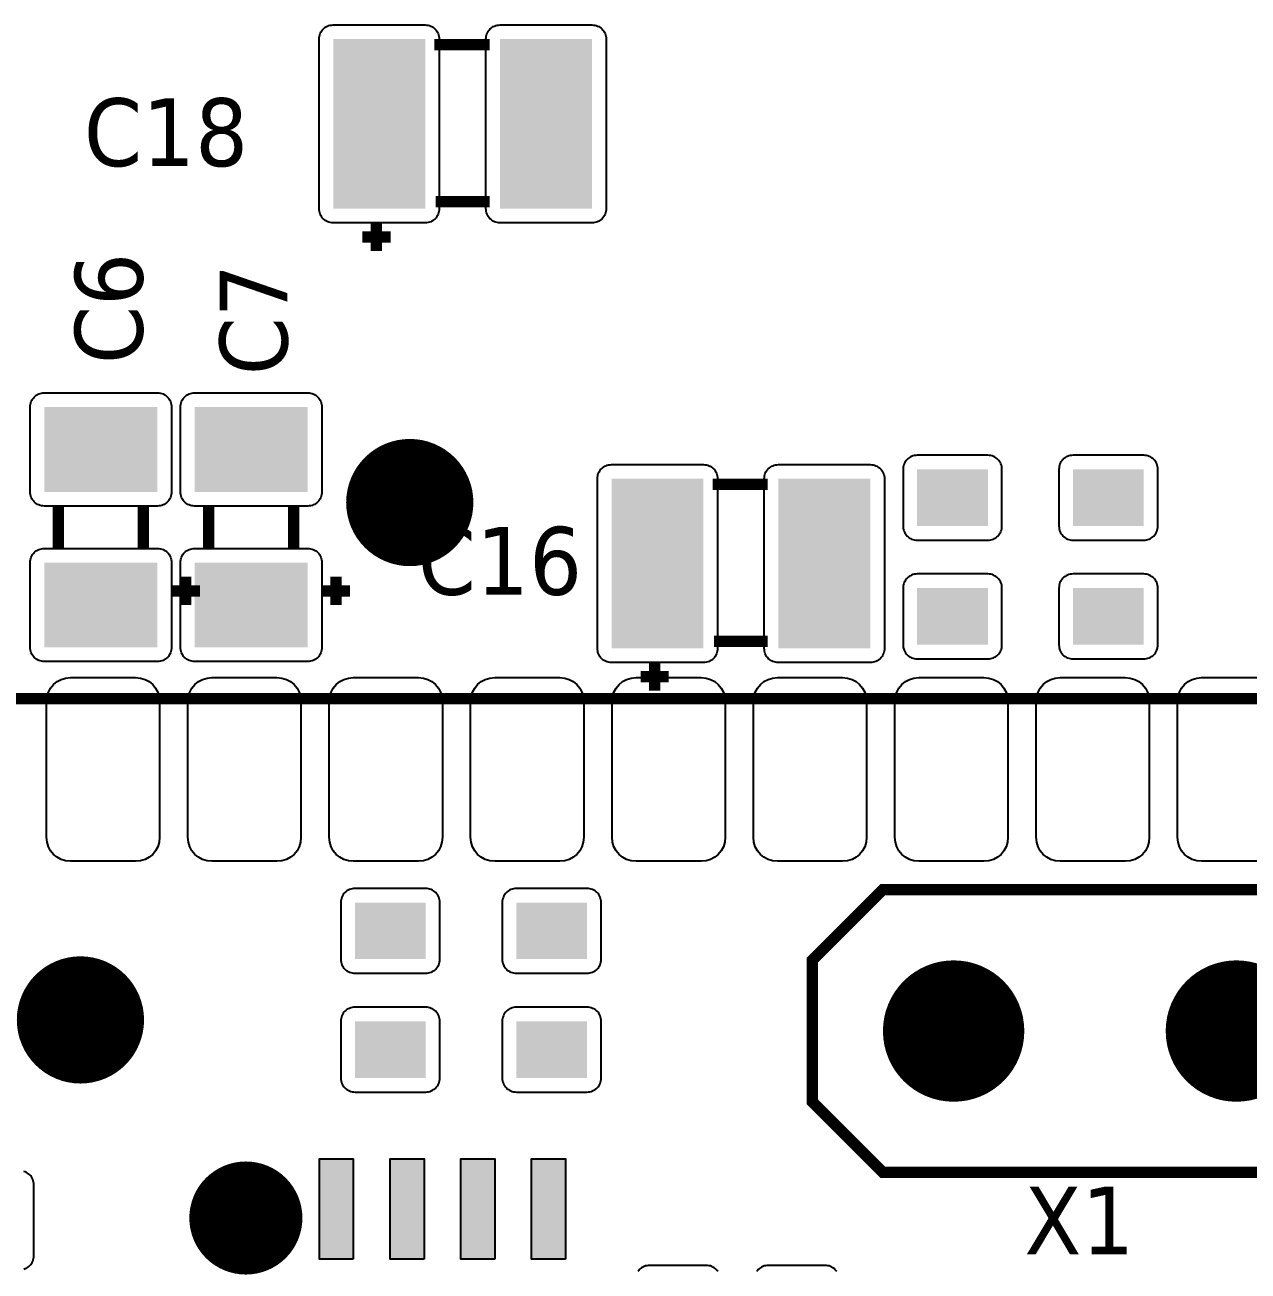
# Model space of a CAD drawing. Header units: millimetres. Extents: x 123.5 to 144.3, y 105.4 to 121.6.
# Drawn here: x 127.8 to 129.357, y 113.258 to 114.845 of the extents above; entities that cross this region are included whole.
import ezdxf

# ---------------------------------------------------------------- set-up
doc = ezdxf.new("R2010")
doc.units = ezdxf.units.MM
doc.layers.add('DESC', color=250, linetype='Continuous')
doc.styles.get("Standard").update_dxf_attribs({"font": 'tahoma.ttf'})

# ---------------------------------------------------------------- blocks, each defined once
blk = doc.blocks.new('RPAD')
blk.add_trace([(-0.5, -0.5), (-0.5, 0.5), (0.5, -0.5), (0.5, 0.5)])
blk = doc.blocks.new('EPAD')
at = {"const_width": 0.5}
blk.add_lwpolyline([(-0.25, 0, 1), (0.25, 0, 1)], format="xyb", close=True, dxfattribs=at)
blk = doc.blocks.new('DIELEC-AUT006')
for points in [[(148.1169, 114.0692), (148.0194, 114.0692), (148.0179, 114.0693), (148.0163, 114.0695), (148.0149, 114.0699), (148.0135, 114.0704), (148.0122, 114.071), (148.011, 114.0717), (148.0098, 114.0726), (148.0087, 114.0735), (148.0078, 114.0746), (148.0069, 114.0758), (148.0062, 114.077), (148.0056, 114.0783), (148.0051, 114.0797), (148.0047, 114.0811), (148.0045, 114.0826), (148.0044, 114.0842), (148.0044, 114.2642), (148.0045, 114.2658), (148.0047, 114.2673), (148.0051, 114.2687), (148.0056, 114.2701), (148.0062, 114.2714), (148.0069, 114.2727), (148.0078, 114.2738), (148.0087, 114.2749), (148.0098, 114.2758), (148.011, 114.2767), (148.0122, 114.2774), (148.0135, 114.278), (148.0149, 114.2785), (148.0163, 114.2789), (148.0179, 114.2791), (148.0194, 114.2792), (148.1169, 114.2792), (148.1185, 114.2791), (148.12, 114.2789), (148.1214, 114.2785), (148.1228, 114.278), (148.1241, 114.2774), (148.1254, 114.2767), (148.1265, 114.2758), (148.1276, 114.2749), (148.1285, 114.2738), (148.1294, 114.2727), (148.1301, 114.2714), (148.1308, 114.2701), (148.1312, 114.2687), (148.1316, 114.2673), (148.1318, 114.2658), (148.1319, 114.2642), (148.1319, 114.0842), (148.1318, 114.0826), (148.1316, 114.0811), (148.1312, 114.0797), (148.1308, 114.0783), (148.1301, 114.077), (148.1294, 114.0758), (148.1285, 114.0746), (148.1276, 114.0735), (148.1265, 114.0726), (148.1254, 114.0717), (148.1241, 114.071), (148.1228, 114.0704), (148.1214, 114.0699), (148.12, 114.0695), (148.1185, 114.0693), (148.1169, 114.0692)], [(148.2939, 114.0692), (148.1964, 114.0692), (148.1949, 114.0693), (148.1933, 114.0695), (148.1919, 114.0699), (148.1905, 114.0704), (148.1892, 114.071), (148.188, 114.0717), (148.1868, 114.0726), (148.1857, 114.0735), (148.1848, 114.0746), (148.1839, 114.0758), (148.1832, 114.077), (148.1826, 114.0783), (148.1821, 114.0797), (148.1817, 114.0811), (148.1815, 114.0826), (148.1814, 114.0842), (148.1814, 114.2642), (148.1815, 114.2658), (148.1817, 114.2673), (148.1821, 114.2687), (148.1826, 114.2701), (148.1832, 114.2714), (148.1839, 114.2727), (148.1848, 114.2738), (148.1857, 114.2749), (148.1868, 114.2758), (148.188, 114.2767), (148.1892, 114.2774), (148.1905, 114.278), (148.1919, 114.2785), (148.1933, 114.2789), (148.1949, 114.2791), (148.1964, 114.2792), (148.2939, 114.2792), (148.2955, 114.2791), (148.297, 114.2789), (148.2984, 114.2785), (148.2998, 114.278), (148.3011, 114.2774), (148.3024, 114.2767), (148.3035, 114.2758), (148.3046, 114.2749), (148.3055, 114.2738), (148.3064, 114.2727), (148.3071, 114.2714), (148.3078, 114.2701), (148.3082, 114.2687), (148.3086, 114.2673), (148.3088, 114.2658), (148.3089, 114.2642), (148.3089, 114.0842), (148.3088, 114.0826), (148.3086, 114.0811), (148.3082, 114.0797), (148.3078, 114.0783), (148.3071, 114.077), (148.3064, 114.0758), (148.3055, 114.0746), (148.3046, 114.0735), (148.3035, 114.0726), (148.3024, 114.0717), (148.3011, 114.071), (148.2998, 114.0704), (148.2984, 114.0699), (148.297, 114.0695), (148.2955, 114.0693), (148.2939, 114.0692)], [(147.8479, 113.8737), (147.8479, 113.7837), (147.8478, 113.7822), (147.8476, 113.7807), (147.8472, 113.7792), (147.8467, 113.7778), (147.8461, 113.7765), (147.8454, 113.7753), (147.8445, 113.7741), (147.8435, 113.7731), (147.8425, 113.7721), (147.8413, 113.7713), (147.8401, 113.7705), (147.8388, 113.7699), (147.8374, 113.7694), (147.836, 113.769), (147.8344, 113.7688), (147.8329, 113.7687), (147.7129, 113.7687), (147.7113, 113.7688), (147.7098, 113.769), (147.7084, 113.7694), (147.707, 113.7699), (147.7057, 113.7705), (147.7044, 113.7713), (147.7033, 113.7721), (147.7022, 113.7731), (147.7013, 113.7741), (147.7004, 113.7753), (147.6997, 113.7765), (147.699, 113.7778), (147.6985, 113.7792), (147.6982, 113.7807), (147.698, 113.7822), (147.6979, 113.7837), (147.6979, 113.8737), (147.698, 113.8753), (147.6982, 113.8768), (147.6985, 113.8782), (147.699, 113.8796), (147.6997, 113.881), (147.7004, 113.8822), (147.7013, 113.8833), (147.7022, 113.8844), (147.7033, 113.8854), (147.7044, 113.8862), (147.7057, 113.887), (147.707, 113.8876), (147.7084, 113.8881), (147.7098, 113.8884), (147.7113, 113.8887), (147.7129, 113.8887), (147.8329, 113.8887), (147.8344, 113.8887), (147.836, 113.8884), (147.8374, 113.8881), (147.8388, 113.8876), (147.8401, 113.887), (147.8413, 113.8862), (147.8425, 113.8854), (147.8435, 113.8844), (147.8445, 113.8833), (147.8454, 113.8822), (147.8461, 113.881), (147.8467, 113.8796), (147.8472, 113.8782), (147.8476, 113.8768), (147.8478, 113.8753), (147.8479, 113.8737)], [(148.0073, 113.8737), (148.0073, 113.7837), (148.0073, 113.7822), (148.007, 113.7807), (148.0067, 113.7792), (148.0062, 113.7778), (148.0056, 113.7765), (148.0048, 113.7753), (148.004, 113.7741), (148.003, 113.7731), (148.0019, 113.7721), (148.0008, 113.7713), (147.9996, 113.7705), (147.9982, 113.7699), (147.9969, 113.7694), (147.9954, 113.769), (147.9939, 113.7688), (147.9923, 113.7687), (147.8723, 113.7687), (147.8708, 113.7688), (147.8693, 113.769), (147.8678, 113.7694), (147.8664, 113.7699), (147.8651, 113.7705), (147.8639, 113.7713), (147.8627, 113.7721), (147.8617, 113.7731), (147.8607, 113.7741), (147.8599, 113.7753), (147.8591, 113.7765), (147.8585, 113.7778), (147.858, 113.7792), (147.8576, 113.7807), (147.8574, 113.7822), (147.8573, 113.7837), (147.8573, 113.8737), (147.8574, 113.8753), (147.8576, 113.8768), (147.858, 113.8782), (147.8585, 113.8796), (147.8591, 113.881), (147.8599, 113.8822), (147.8607, 113.8833), (147.8617, 113.8844), (147.8627, 113.8854), (147.8639, 113.8862), (147.8651, 113.887), (147.8664, 113.8876), (147.8678, 113.8881), (147.8693, 113.8884), (147.8708, 113.8887), (147.8723, 113.8887), (147.9923, 113.8887), (147.9939, 113.8887), (147.9954, 113.8884), (147.9969, 113.8881), (147.9982, 113.8876), (147.9996, 113.887), (148.0008, 113.8862), (148.0019, 113.8854), (148.003, 113.8844), (148.004, 113.8833), (148.0048, 113.8822), (148.0056, 113.881), (148.0062, 113.8796), (148.0067, 113.8782), (148.007, 113.8768), (148.0073, 113.8753), (148.0073, 113.8737)], [(148.7289, 113.7476), (148.7289, 113.8076), (148.7289, 113.8091), (148.7286, 113.8106), (148.7283, 113.8121), (148.7278, 113.8135), (148.7272, 113.8148), (148.7264, 113.816), (148.7256, 113.8172), (148.7246, 113.8182), (148.7235, 113.8192), (148.7224, 113.82), (148.7211, 113.8208), (148.7198, 113.8214), (148.7184, 113.8219), (148.717, 113.8223), (148.7155, 113.8225), (148.7139, 113.8226), (148.6389, 113.8226), (148.6374, 113.8225), (148.6359, 113.8223), (148.6344, 113.8219), (148.633, 113.8214), (148.6317, 113.8208), (148.6305, 113.82), (148.6293, 113.8192), (148.6283, 113.8182), (148.6273, 113.8172), (148.6265, 113.816), (148.6257, 113.8148), (148.6251, 113.8135), (148.6246, 113.8121), (148.6242, 113.8106), (148.624, 113.8091), (148.6239, 113.8076), (148.6239, 113.7476), (148.624, 113.746), (148.6242, 113.7445), (148.6246, 113.743), (148.6251, 113.7417), (148.6257, 113.7403), (148.6265, 113.7391), (148.6273, 113.738), (148.6283, 113.7369), (148.6293, 113.7359), (148.6305, 113.7351), (148.6317, 113.7343), (148.633, 113.7337), (148.6344, 113.7332), (148.6359, 113.7329), (148.6374, 113.7326), (148.6389, 113.7326), (148.7139, 113.7326), (148.7155, 113.7326), (148.717, 113.7329), (148.7184, 113.7332), (148.7198, 113.7337), (148.7211, 113.7343), (148.7224, 113.7351), (148.7235, 113.7359), (148.7246, 113.7369), (148.7256, 113.738), (148.7264, 113.7391), (148.7272, 113.7403), (148.7278, 113.7417), (148.7283, 113.743), (148.7286, 113.7445), (148.7289, 113.746), (148.7289, 113.7476)], [(148.8943, 113.7476), (148.8943, 113.8076), (148.8942, 113.8091), (148.894, 113.8106), (148.8936, 113.8121), (148.8931, 113.8135), (148.8925, 113.8148), (148.8918, 113.816), (148.8909, 113.8172), (148.8899, 113.8182), (148.8889, 113.8192), (148.8877, 113.82), (148.8865, 113.8208), (148.8852, 113.8214), (148.8838, 113.8219), (148.8823, 113.8223), (148.8808, 113.8225), (148.8793, 113.8226), (148.8043, 113.8226), (148.8027, 113.8225), (148.8012, 113.8223), (148.7998, 113.8219), (148.7984, 113.8214), (148.7971, 113.8208), (148.7958, 113.82), (148.7947, 113.8192), (148.7936, 113.8182), (148.7927, 113.8172), (148.7918, 113.816), (148.7911, 113.8148), (148.7904, 113.8135), (148.7899, 113.8121), (148.7896, 113.8106), (148.7894, 113.8091), (148.7893, 113.8076), (148.7893, 113.7476), (148.7894, 113.746), (148.7896, 113.7445), (148.7899, 113.743), (148.7904, 113.7417), (148.7911, 113.7403), (148.7918, 113.7391), (148.7927, 113.738), (148.7936, 113.7369), (148.7947, 113.7359), (148.7958, 113.7351), (148.7971, 113.7343), (148.7984, 113.7337), (148.7998, 113.7332), (148.8012, 113.7329), (148.8027, 113.7326), (148.8043, 113.7326), (148.8793, 113.7326), (148.8808, 113.7326), (148.8823, 113.7329), (148.8838, 113.7332), (148.8852, 113.7337), (148.8865, 113.7343), (148.8877, 113.7351), (148.8889, 113.7359), (148.8899, 113.7369), (148.8909, 113.738), (148.8918, 113.7391), (148.8925, 113.7403), (148.8931, 113.7417), (148.8936, 113.743), (148.894, 113.7445), (148.8942, 113.746), (148.8943, 113.7476)], [(148.4122, 113.6027), (148.3147, 113.6027), (148.3131, 113.6027), (148.3116, 113.603), (148.3102, 113.6033), (148.3088, 113.6038), (148.3075, 113.6044), (148.3062, 113.6052), (148.3051, 113.606), (148.304, 113.607), (148.3031, 113.6081), (148.3022, 113.6092), (148.3015, 113.6105), (148.3008, 113.6118), (148.3003, 113.6132), (148.3, 113.6146), (148.2998, 113.6161), (148.2997, 113.6177), (148.2997, 113.7977), (148.2998, 113.7992), (148.3, 113.8007), (148.3003, 113.8022), (148.3008, 113.8036), (148.3015, 113.8049), (148.3022, 113.8061), (148.3031, 113.8073), (148.304, 113.8083), (148.3051, 113.8093), (148.3062, 113.8101), (148.3075, 113.8109), (148.3088, 113.8115), (148.3102, 113.812), (148.3116, 113.8124), (148.3131, 113.8126), (148.3147, 113.8127), (148.4122, 113.8127), (148.4137, 113.8126), (148.4153, 113.8124), (148.4167, 113.812), (148.4181, 113.8115), (148.4194, 113.8109), (148.4206, 113.8101), (148.4218, 113.8093), (148.4229, 113.8083), (148.4238, 113.8073), (148.4247, 113.8061), (148.4254, 113.8049), (148.426, 113.8036), (148.4265, 113.8022), (148.4269, 113.8007), (148.4271, 113.7992), (148.4272, 113.7977), (148.4272, 113.6177), (148.4271, 113.6161), (148.4269, 113.6146), (148.4265, 113.6132), (148.426, 113.6118), (148.4254, 113.6105), (148.4247, 113.6092), (148.4238, 113.6081), (148.4229, 113.607), (148.4218, 113.606), (148.4206, 113.6052), (148.4194, 113.6044), (148.4181, 113.6038), (148.4167, 113.6033), (148.4153, 113.603), (148.4137, 113.6027), (148.4122, 113.6027)], [(148.5892, 113.6027), (148.4917, 113.6027), (148.4901, 113.6027), (148.4886, 113.603), (148.4872, 113.6033), (148.4858, 113.6038), (148.4845, 113.6044), (148.4832, 113.6052), (148.4821, 113.606), (148.481, 113.607), (148.4801, 113.6081), (148.4792, 113.6092), (148.4785, 113.6105), (148.4778, 113.6118), (148.4773, 113.6132), (148.477, 113.6146), (148.4768, 113.6161), (148.4767, 113.6177), (148.4767, 113.7977), (148.4768, 113.7992), (148.477, 113.8007), (148.4773, 113.8022), (148.4778, 113.8036), (148.4785, 113.8049), (148.4792, 113.8061), (148.4801, 113.8073), (148.481, 113.8083), (148.4821, 113.8093), (148.4832, 113.8101), (148.4845, 113.8109), (148.4858, 113.8115), (148.4872, 113.812), (148.4886, 113.8124), (148.4901, 113.8126), (148.4917, 113.8127), (148.5892, 113.8127), (148.5907, 113.8126), (148.5923, 113.8124), (148.5937, 113.812), (148.5951, 113.8115), (148.5964, 113.8109), (148.5976, 113.8101), (148.5988, 113.8093), (148.5999, 113.8083), (148.6008, 113.8073), (148.6017, 113.8061), (148.6024, 113.8049), (148.603, 113.8036), (148.6035, 113.8022), (148.6039, 113.8007), (148.6041, 113.7992), (148.6042, 113.7977), (148.6042, 113.6177), (148.6041, 113.6161), (148.6039, 113.6146), (148.6035, 113.6132), (148.603, 113.6118), (148.6024, 113.6105), (148.6017, 113.6092), (148.6008, 113.6081), (148.5999, 113.607), (148.5988, 113.606), (148.5976, 113.6052), (148.5964, 113.6044), (148.5951, 113.6038), (148.5937, 113.6033), (148.5923, 113.603), (148.5907, 113.6027), (148.5892, 113.6027)], [(147.8479, 113.7087), (147.8479, 113.6187), (147.8478, 113.6172), (147.8476, 113.6157), (147.8472, 113.6142), (147.8467, 113.6128), (147.8461, 113.6115), (147.8454, 113.6103), (147.8445, 113.6091), (147.8435, 113.6081), (147.8425, 113.6071), (147.8413, 113.6063), (147.8401, 113.6055), (147.8388, 113.6049), (147.8374, 113.6044), (147.836, 113.604), (147.8344, 113.6038), (147.8329, 113.6037), (147.7129, 113.6037), (147.7113, 113.6038), (147.7098, 113.604), (147.7084, 113.6044), (147.707, 113.6049), (147.7057, 113.6055), (147.7044, 113.6063), (147.7033, 113.6071), (147.7022, 113.6081), (147.7013, 113.6091), (147.7004, 113.6103), (147.6997, 113.6115), (147.699, 113.6128), (147.6985, 113.6142), (147.6982, 113.6157), (147.698, 113.6172), (147.6979, 113.6187), (147.6979, 113.7087), (147.698, 113.7103), (147.6982, 113.7118), (147.6985, 113.7132), (147.699, 113.7146), (147.6997, 113.716), (147.7004, 113.7172), (147.7013, 113.7183), (147.7022, 113.7194), (147.7033, 113.7204), (147.7044, 113.7212), (147.7057, 113.722), (147.707, 113.7226), (147.7084, 113.7231), (147.7098, 113.7234), (147.7113, 113.7237), (147.7129, 113.7237), (147.8329, 113.7237), (147.8344, 113.7237), (147.836, 113.7234), (147.8374, 113.7231), (147.8388, 113.7226), (147.8401, 113.722), (147.8413, 113.7212), (147.8425, 113.7204), (147.8435, 113.7194), (147.8445, 113.7183), (147.8454, 113.7172), (147.8461, 113.716), (147.8467, 113.7146), (147.8472, 113.7132), (147.8476, 113.7118), (147.8478, 113.7103), (147.8479, 113.7087)], [(148.0073, 113.7087), (148.0073, 113.6187), (148.0073, 113.6172), (148.007, 113.6157), (148.0067, 113.6142), (148.0062, 113.6128), (148.0056, 113.6115), (148.0048, 113.6103), (148.004, 113.6091), (148.003, 113.6081), (148.0019, 113.6071), (148.0008, 113.6063), (147.9996, 113.6055), (147.9982, 113.6049), (147.9969, 113.6044), (147.9954, 113.604), (147.9939, 113.6038), (147.9923, 113.6037), (147.8723, 113.6037), (147.8708, 113.6038), (147.8693, 113.604), (147.8678, 113.6044), (147.8664, 113.6049), (147.8651, 113.6055), (147.8639, 113.6063), (147.8627, 113.6071), (147.8617, 113.6081), (147.8607, 113.6091), (147.8599, 113.6103), (147.8591, 113.6115), (147.8585, 113.6128), (147.858, 113.6142), (147.8576, 113.6157), (147.8574, 113.6172), (147.8573, 113.6187), (147.8573, 113.7087), (147.8574, 113.7103), (147.8576, 113.7118), (147.858, 113.7132), (147.8585, 113.7146), (147.8591, 113.716), (147.8599, 113.7172), (147.8607, 113.7183), (147.8617, 113.7194), (147.8627, 113.7204), (147.8639, 113.7212), (147.8651, 113.722), (147.8664, 113.7226), (147.8678, 113.7231), (147.8693, 113.7234), (147.8708, 113.7237), (147.8723, 113.7237), (147.9923, 113.7237), (147.9939, 113.7237), (147.9954, 113.7234), (147.9969, 113.7231), (147.9982, 113.7226), (147.9996, 113.722), (148.0008, 113.7212), (148.0019, 113.7204), (148.003, 113.7194), (148.004, 113.7183), (148.0048, 113.7172), (148.0056, 113.716), (148.0062, 113.7146), (148.0067, 113.7132), (148.007, 113.7118), (148.0073, 113.7103), (148.0073, 113.7087)], [(148.7289, 113.6216), (148.7289, 113.6816), (148.7289, 113.6831), (148.7286, 113.6846), (148.7283, 113.6861), (148.7278, 113.6875), (148.7272, 113.6888), (148.7264, 113.69), (148.7256, 113.6912), (148.7246, 113.6922), (148.7235, 113.6932), (148.7224, 113.694), (148.7211, 113.6948), (148.7198, 113.6954), (148.7184, 113.6959), (148.717, 113.6963), (148.7155, 113.6965), (148.7139, 113.6966), (148.6389, 113.6966), (148.6374, 113.6965), (148.6359, 113.6963), (148.6344, 113.6959), (148.633, 113.6954), (148.6317, 113.6948), (148.6305, 113.694), (148.6293, 113.6932), (148.6283, 113.6922), (148.6273, 113.6912), (148.6265, 113.69), (148.6257, 113.6888), (148.6251, 113.6875), (148.6246, 113.6861), (148.6242, 113.6846), (148.624, 113.6831), (148.6239, 113.6816), (148.6239, 113.6216), (148.624, 113.62), (148.6242, 113.6185), (148.6246, 113.617), (148.6251, 113.6157), (148.6257, 113.6143), (148.6265, 113.6131), (148.6273, 113.612), (148.6283, 113.6109), (148.6293, 113.6099), (148.6305, 113.6091), (148.6317, 113.6083), (148.633, 113.6077), (148.6344, 113.6072), (148.6359, 113.6069), (148.6374, 113.6066), (148.6389, 113.6066), (148.7139, 113.6066), (148.7155, 113.6066), (148.717, 113.6069), (148.7184, 113.6072), (148.7198, 113.6077), (148.7211, 113.6083), (148.7224, 113.6091), (148.7235, 113.6099), (148.7246, 113.6109), (148.7256, 113.612), (148.7264, 113.6131), (148.7272, 113.6143), (148.7278, 113.6157), (148.7283, 113.617), (148.7286, 113.6185), (148.7289, 113.62), (148.7289, 113.6216)], [(148.8943, 113.6216), (148.8943, 113.6816), (148.8942, 113.6831), (148.894, 113.6846), (148.8936, 113.6861), (148.8931, 113.6875), (148.8925, 113.6888), (148.8918, 113.69), (148.8909, 113.6912), (148.8899, 113.6922), (148.8889, 113.6932), (148.8877, 113.694), (148.8865, 113.6948), (148.8852, 113.6954), (148.8838, 113.6959), (148.8823, 113.6963), (148.8808, 113.6965), (148.8793, 113.6966), (148.8043, 113.6966), (148.8027, 113.6965), (148.8012, 113.6963), (148.7998, 113.6959), (148.7984, 113.6954), (148.7971, 113.6948), (148.7958, 113.694), (148.7947, 113.6932), (148.7936, 113.6922), (148.7927, 113.6912), (148.7918, 113.69), (148.7911, 113.6888), (148.7904, 113.6875), (148.7899, 113.6861), (148.7896, 113.6846), (148.7894, 113.6831), (148.7893, 113.6816), (148.7893, 113.6216), (148.7894, 113.62), (148.7896, 113.6185), (148.7899, 113.617), (148.7904, 113.6157), (148.7911, 113.6143), (148.7918, 113.6131), (148.7927, 113.612), (148.7936, 113.6109), (148.7947, 113.6099), (148.7958, 113.6091), (148.7971, 113.6083), (148.7984, 113.6077), (148.7998, 113.6072), (148.8012, 113.6069), (148.8027, 113.6066), (148.8043, 113.6066), (148.8793, 113.6066), (148.8808, 113.6066), (148.8823, 113.6069), (148.8838, 113.6072), (148.8852, 113.6077), (148.8865, 113.6083), (148.8877, 113.6091), (148.8889, 113.6099), (148.8899, 113.6109), (148.8909, 113.612), (148.8918, 113.6131), (148.8925, 113.6143), (148.8931, 113.6157), (148.8936, 113.617), (148.894, 113.6185), (148.8942, 113.62), (148.8943, 113.6216)], [(147.7407, 113.5867), (147.8097, 113.5867), (147.815, 113.5862), (147.8198, 113.5847), (147.8241, 113.5824), (147.8279, 113.5793), (147.831, 113.5755), (147.8333, 113.5712), (147.8347, 113.5664), (147.8352, 113.5612), (147.8352, 113.4172), (147.8347, 113.412), (147.8333, 113.4071), (147.831, 113.4028), (147.8279, 113.399), (147.8241, 113.396), (147.8198, 113.3936), (147.815, 113.3922), (147.8097, 113.3917), (147.7407, 113.3917), (147.7355, 113.3922), (147.7307, 113.3936), (147.7264, 113.396), (147.7226, 113.399), (147.7195, 113.4028), (147.7172, 113.4071), (147.7158, 113.412), (147.7152, 113.4172), (147.7152, 113.5612), (147.7158, 113.5664), (147.7172, 113.5712), (147.7195, 113.5755), (147.7226, 113.5793), (147.7264, 113.5824), (147.7307, 113.5847), (147.7355, 113.5862), (147.7407, 113.5867)], [(147.8907, 113.5867), (147.9597, 113.5867), (147.965, 113.5862), (147.9698, 113.5847), (147.9741, 113.5824), (147.9779, 113.5793), (147.981, 113.5755), (147.9833, 113.5712), (147.9847, 113.5664), (147.9852, 113.5612), (147.9852, 113.4172), (147.9847, 113.412), (147.9833, 113.4071), (147.981, 113.4028), (147.9779, 113.399), (147.9741, 113.396), (147.9698, 113.3936), (147.965, 113.3922), (147.9597, 113.3917), (147.8907, 113.3917), (147.8855, 113.3922), (147.8807, 113.3936), (147.8764, 113.396), (147.8726, 113.399), (147.8695, 113.4028), (147.8672, 113.4071), (147.8658, 113.412), (147.8652, 113.4172), (147.8652, 113.5612), (147.8658, 113.5664), (147.8672, 113.5712), (147.8695, 113.5755), (147.8726, 113.5793), (147.8764, 113.5824), (147.8807, 113.5847), (147.8855, 113.5862), (147.8907, 113.5867)], [(148.0407, 113.5867), (148.1097, 113.5867), (148.115, 113.5862), (148.1198, 113.5847), (148.1241, 113.5824), (148.1279, 113.5793), (148.131, 113.5755), (148.1333, 113.5712), (148.1347, 113.5664), (148.1352, 113.5612), (148.1352, 113.4172), (148.1347, 113.412), (148.1333, 113.4071), (148.131, 113.4028), (148.1279, 113.399), (148.1241, 113.396), (148.1198, 113.3936), (148.115, 113.3922), (148.1097, 113.3917), (148.0407, 113.3917), (148.0355, 113.3922), (148.0307, 113.3936), (148.0264, 113.396), (148.0226, 113.399), (148.0195, 113.4028), (148.0172, 113.4071), (148.0158, 113.412), (148.0152, 113.4172), (148.0152, 113.5612), (148.0158, 113.5664), (148.0172, 113.5712), (148.0195, 113.5755), (148.0226, 113.5793), (148.0264, 113.5824), (148.0307, 113.5847), (148.0355, 113.5862), (148.0407, 113.5867)], [(148.1907, 113.5867), (148.2597, 113.5867), (148.265, 113.5862), (148.2698, 113.5847), (148.2741, 113.5824), (148.2779, 113.5793), (148.281, 113.5755), (148.2833, 113.5712), (148.2847, 113.5664), (148.2852, 113.5612), (148.2852, 113.4172), (148.2847, 113.412), (148.2833, 113.4071), (148.281, 113.4028), (148.2779, 113.399), (148.2741, 113.396), (148.2698, 113.3936), (148.265, 113.3922), (148.2597, 113.3917), (148.1907, 113.3917), (148.1855, 113.3922), (148.1807, 113.3936), (148.1764, 113.396), (148.1726, 113.399), (148.1695, 113.4028), (148.1672, 113.4071), (148.1658, 113.412), (148.1652, 113.4172), (148.1652, 113.5612), (148.1658, 113.5664), (148.1672, 113.5712), (148.1695, 113.5755), (148.1726, 113.5793), (148.1764, 113.5824), (148.1807, 113.5847), (148.1855, 113.5862), (148.1907, 113.5867)], [(148.3407, 113.5867), (148.4097, 113.5867), (148.415, 113.5862), (148.4198, 113.5847), (148.4241, 113.5824), (148.4279, 113.5793), (148.431, 113.5755), (148.4333, 113.5712), (148.4347, 113.5664), (148.4352, 113.5612), (148.4352, 113.4172), (148.4347, 113.412), (148.4333, 113.4071), (148.431, 113.4028), (148.4279, 113.399), (148.4241, 113.396), (148.4198, 113.3936), (148.415, 113.3922), (148.4097, 113.3917), (148.3407, 113.3917), (148.3355, 113.3922), (148.3307, 113.3936), (148.3264, 113.396), (148.3226, 113.399), (148.3195, 113.4028), (148.3172, 113.4071), (148.3158, 113.412), (148.3152, 113.4172), (148.3152, 113.5612), (148.3158, 113.5664), (148.3172, 113.5712), (148.3195, 113.5755), (148.3226, 113.5793), (148.3264, 113.5824), (148.3307, 113.5847), (148.3355, 113.5862), (148.3407, 113.5867)], [(148.4907, 113.5867), (148.5597, 113.5867), (148.565, 113.5862), (148.5698, 113.5847), (148.5741, 113.5824), (148.5779, 113.5793), (148.581, 113.5755), (148.5833, 113.5712), (148.5847, 113.5664), (148.5852, 113.5612), (148.5852, 113.4172), (148.5847, 113.412), (148.5833, 113.4071), (148.581, 113.4028), (148.5779, 113.399), (148.5741, 113.396), (148.5698, 113.3936), (148.565, 113.3922), (148.5597, 113.3917), (148.4907, 113.3917), (148.4855, 113.3922), (148.4807, 113.3936), (148.4764, 113.396), (148.4726, 113.399), (148.4695, 113.4028), (148.4672, 113.4071), (148.4658, 113.412), (148.4652, 113.4172), (148.4652, 113.5612), (148.4658, 113.5664), (148.4672, 113.5712), (148.4695, 113.5755), (148.4726, 113.5793), (148.4764, 113.5824), (148.4807, 113.5847), (148.4855, 113.5862), (148.4907, 113.5867)], [(148.6407, 113.5867), (148.7097, 113.5867), (148.715, 113.5862), (148.7198, 113.5847), (148.7241, 113.5824), (148.7279, 113.5793), (148.731, 113.5755), (148.7333, 113.5712), (148.7347, 113.5664), (148.7352, 113.5612), (148.7352, 113.4172), (148.7347, 113.412), (148.7333, 113.4071), (148.731, 113.4028), (148.7279, 113.399), (148.7241, 113.396), (148.7198, 113.3936), (148.715, 113.3922), (148.7097, 113.3917), (148.6407, 113.3917), (148.6355, 113.3922), (148.6307, 113.3936), (148.6264, 113.396), (148.6226, 113.399), (148.6195, 113.4028), (148.6172, 113.4071), (148.6158, 113.412), (148.6152, 113.4172), (148.6152, 113.5612), (148.6158, 113.5664), (148.6172, 113.5712), (148.6195, 113.5755), (148.6226, 113.5793), (148.6264, 113.5824), (148.6307, 113.5847), (148.6355, 113.5862), (148.6407, 113.5867)], [(148.7907, 113.5867), (148.8597, 113.5867), (148.865, 113.5862), (148.8698, 113.5847), (148.8741, 113.5824), (148.8779, 113.5793), (148.881, 113.5755), (148.8833, 113.5712), (148.8847, 113.5664), (148.8852, 113.5612), (148.8852, 113.4172), (148.8847, 113.412), (148.8833, 113.4071), (148.881, 113.4028), (148.8779, 113.399), (148.8741, 113.396), (148.8698, 113.3936), (148.865, 113.3922), (148.8597, 113.3917), (148.7907, 113.3917), (148.7855, 113.3922), (148.7807, 113.3936), (148.7764, 113.396), (148.7726, 113.399), (148.7695, 113.4028), (148.7672, 113.4071), (148.7658, 113.412), (148.7652, 113.4172), (148.7652, 113.5612), (148.7658, 113.5664), (148.7672, 113.5712), (148.7695, 113.5755), (148.7726, 113.5793), (148.7764, 113.5824), (148.7807, 113.5847), (148.7855, 113.5862), (148.7907, 113.5867)], [(148.0275, 113.3479), (148.0275, 113.2879), (148.0275, 113.2863), (148.0278, 113.2848), (148.0281, 113.2834), (148.0286, 113.282), (148.0293, 113.2807), (148.03, 113.2795), (148.0308, 113.2783), (148.0318, 113.2772), (148.0329, 113.2763), (148.034, 113.2754), (148.0353, 113.2747), (148.0366, 113.2741), (148.038, 113.2736), (148.0394, 113.2732), (148.0409, 113.273), (148.0425, 113.2729), (148.1175, 113.2729), (148.119, 113.273), (148.1205, 113.2732), (148.122, 113.2736), (148.1234, 113.2741), (148.1247, 113.2747), (148.1259, 113.2754), (148.1271, 113.2763), (148.1281, 113.2772), (148.1291, 113.2783), (148.13, 113.2795), (148.1307, 113.2807), (148.1313, 113.282), (148.1318, 113.2834), (148.1322, 113.2848), (148.1324, 113.2863), (148.1325, 113.2879), (148.1325, 113.3479), (148.1324, 113.3495), (148.1322, 113.351), (148.1318, 113.3524), (148.1313, 113.3538), (148.1307, 113.3551), (148.13, 113.3564), (148.1291, 113.3575), (148.1281, 113.3586), (148.1271, 113.3595), (148.1259, 113.3604), (148.1247, 113.3611), (148.1234, 113.3617), (148.122, 113.3622), (148.1205, 113.3626), (148.119, 113.3628), (148.1175, 113.3629), (148.0425, 113.3629), (148.0409, 113.3628), (148.0394, 113.3626), (148.038, 113.3622), (148.0366, 113.3617), (148.0353, 113.3611), (148.034, 113.3604), (148.0329, 113.3595), (148.0318, 113.3586), (148.0308, 113.3575), (148.03, 113.3564), (148.0293, 113.3551), (148.0286, 113.3538), (148.0281, 113.3524), (148.0278, 113.351), (148.0275, 113.3495), (148.0275, 113.3479)], [(148.1987, 113.3479), (148.1987, 113.2879), (148.1988, 113.2863), (148.199, 113.2848), (148.1994, 113.2834), (148.1999, 113.282), (148.2005, 113.2807), (148.2013, 113.2795), (148.2021, 113.2783), (148.2031, 113.2772), (148.2041, 113.2763), (148.2053, 113.2754), (148.2065, 113.2747), (148.2078, 113.2741), (148.2092, 113.2736), (148.2107, 113.2732), (148.2122, 113.273), (148.2137, 113.2729), (148.2887, 113.2729), (148.2903, 113.273), (148.2918, 113.2732), (148.2932, 113.2736), (148.2946, 113.2741), (148.2959, 113.2747), (148.2972, 113.2754), (148.2983, 113.2763), (148.2994, 113.2772), (148.3004, 113.2783), (148.3012, 113.2795), (148.302, 113.2807), (148.3026, 113.282), (148.3031, 113.2834), (148.3034, 113.2848), (148.3037, 113.2863), (148.3037, 113.2879), (148.3037, 113.3479), (148.3037, 113.3495), (148.3034, 113.351), (148.3031, 113.3524), (148.3026, 113.3538), (148.302, 113.3551), (148.3012, 113.3564), (148.3004, 113.3575), (148.2994, 113.3586), (148.2983, 113.3595), (148.2972, 113.3604), (148.2959, 113.3611), (148.2946, 113.3617), (148.2932, 113.3622), (148.2918, 113.3626), (148.2903, 113.3628), (148.2887, 113.3629), (148.2137, 113.3629), (148.2122, 113.3628), (148.2107, 113.3626), (148.2092, 113.3622), (148.2078, 113.3617), (148.2065, 113.3611), (148.2053, 113.3604), (148.2041, 113.3595), (148.2031, 113.3586), (148.2021, 113.3575), (148.2013, 113.3564), (148.2005, 113.3551), (148.1999, 113.3538), (148.1994, 113.3524), (148.199, 113.351), (148.1988, 113.3495), (148.1987, 113.3479)], [(148.0275, 113.2219), (148.0275, 113.1619), (148.0275, 113.1603), (148.0278, 113.1588), (148.0281, 113.1574), (148.0286, 113.156), (148.0293, 113.1547), (148.03, 113.1535), (148.0308, 113.1523), (148.0318, 113.1512), (148.0329, 113.1503), (148.034, 113.1494), (148.0353, 113.1487), (148.0366, 113.1481), (148.038, 113.1476), (148.0394, 113.1472), (148.0409, 113.147), (148.0425, 113.1469), (148.1175, 113.1469), (148.119, 113.147), (148.1205, 113.1472), (148.122, 113.1476), (148.1234, 113.1481), (148.1247, 113.1487), (148.1259, 113.1494), (148.1271, 113.1503), (148.1281, 113.1512), (148.1291, 113.1523), (148.13, 113.1535), (148.1307, 113.1547), (148.1313, 113.156), (148.1318, 113.1574), (148.1322, 113.1588), (148.1324, 113.1603), (148.1325, 113.1619), (148.1325, 113.2219), (148.1324, 113.2235), (148.1322, 113.225), (148.1318, 113.2264), (148.1313, 113.2278), (148.1307, 113.2291), (148.13, 113.2304), (148.1291, 113.2315), (148.1281, 113.2326), (148.1271, 113.2335), (148.1259, 113.2344), (148.1247, 113.2351), (148.1234, 113.2357), (148.122, 113.2362), (148.1205, 113.2366), (148.119, 113.2368), (148.1175, 113.2369), (148.0425, 113.2369), (148.0409, 113.2368), (148.0394, 113.2366), (148.038, 113.2362), (148.0366, 113.2357), (148.0353, 113.2351), (148.034, 113.2344), (148.0329, 113.2335), (148.0318, 113.2326), (148.0308, 113.2315), (148.03, 113.2304), (148.0293, 113.2291), (148.0286, 113.2278), (148.0281, 113.2264), (148.0278, 113.225), (148.0275, 113.2235), (148.0275, 113.2219)], [(148.1987, 113.2219), (148.1987, 113.1619), (148.1988, 113.1603), (148.199, 113.1588), (148.1994, 113.1574), (148.1999, 113.156), (148.2005, 113.1547), (148.2013, 113.1535), (148.2021, 113.1523), (148.2031, 113.1512), (148.2041, 113.1503), (148.2053, 113.1494), (148.2065, 113.1487), (148.2078, 113.1481), (148.2092, 113.1476), (148.2107, 113.1472), (148.2122, 113.147), (148.2137, 113.1469), (148.2887, 113.1469), (148.2903, 113.147), (148.2918, 113.1472), (148.2932, 113.1476), (148.2946, 113.1481), (148.2959, 113.1487), (148.2972, 113.1494), (148.2983, 113.1503), (148.2994, 113.1512), (148.3004, 113.1523), (148.3012, 113.1535), (148.302, 113.1547), (148.3026, 113.156), (148.3031, 113.1574), (148.3034, 113.1588), (148.3037, 113.1603), (148.3037, 113.1619), (148.3037, 113.2219), (148.3037, 113.2235), (148.3034, 113.225), (148.3031, 113.2264), (148.3026, 113.2278), (148.302, 113.2291), (148.3012, 113.2304), (148.3004, 113.2315), (148.2994, 113.2326), (148.2983, 113.2335), (148.2972, 113.2344), (148.2959, 113.2351), (148.2946, 113.2357), (148.2932, 113.2362), (148.2918, 113.2366), (148.2903, 113.2368), (148.2887, 113.2369), (148.2137, 113.2369), (148.2122, 113.2368), (148.2107, 113.2366), (148.2092, 113.2362), (148.2078, 113.2357), (148.2065, 113.2351), (148.2053, 113.2344), (148.2041, 113.2335), (148.2031, 113.2326), (148.2021, 113.2315), (148.2013, 113.2304), (148.2005, 113.2291), (148.1999, 113.2278), (148.1994, 113.2264), (148.199, 113.225), (148.1988, 113.2235), (148.1987, 113.2219)], [(148.0407, 112.9694), (148.0047, 112.9694), (148.0047, 113.0759), (148.0407, 113.0759), (148.0407, 112.9694)], [(148.1157, 112.9694), (148.0797, 112.9694), (148.0797, 113.0759), (148.1157, 113.0759), (148.1157, 112.9694)], [(148.1907, 112.9694), (148.1547, 112.9694), (148.1547, 113.0759), (148.1907, 113.0759), (148.1907, 112.9694)], [(148.2657, 112.9694), (148.2297, 112.9694), (148.2297, 113.0759), (148.2657, 113.0759), (148.2657, 112.9694)]]:
    blk.add_lwpolyline(points, close=True)
at = {"const_width": 0.012}
for points in [[(148.1852, 114.2582), (148.1267, 114.2582)], [(148.1852, 114.2582), (148.1267, 114.2582)], [(148.1852, 114.2582), (148.1267, 114.2582)], [(148.1852, 114.0917), (148.1282, 114.0917)], [(148.1852, 114.0917), (148.1282, 114.0917)], [(148.1852, 114.0917), (148.1282, 114.0917)], [(148.0652, 114.0692), (148.0652, 114.0392)], [(148.0652, 114.0692), (148.0652, 114.0392)], [(148.0652, 114.0692), (148.0652, 114.0392)], [(148.0802, 114.0542), (148.0502, 114.0542)], [(148.0802, 114.0542), (148.0502, 114.0542)], [(148.0802, 114.0542), (148.0502, 114.0542)], [(148.4804, 113.7917), (148.4219, 113.7917)], [(148.4804, 113.7917), (148.4219, 113.7917)], [(148.4804, 113.7917), (148.4219, 113.7917)], [(147.7279, 113.7687), (147.7279, 113.7237)], [(147.7279, 113.7687), (147.7279, 113.7237)], [(147.7279, 113.7687), (147.7279, 113.7237)], [(147.8179, 113.7687), (147.8179, 113.7237)], [(147.8179, 113.7687), (147.8179, 113.7237)], [(147.8179, 113.7687), (147.8179, 113.7237)], [(147.8873, 113.7687), (147.8873, 113.7237)], [(147.8873, 113.7687), (147.8873, 113.7237)], [(147.8873, 113.7687), (147.8873, 113.7237)], [(147.9773, 113.7687), (147.9773, 113.7237)], [(147.9773, 113.7687), (147.9773, 113.7237)], [(147.9773, 113.7687), (147.9773, 113.7237)], [(147.8629, 113.6937), (147.8629, 113.6637)], [(147.8629, 113.6937), (147.8629, 113.6637)], [(147.8629, 113.6937), (147.8629, 113.6637)], [(148.0223, 113.6937), (148.0223, 113.6637)], [(148.0223, 113.6937), (148.0223, 113.6637)], [(148.0223, 113.6937), (148.0223, 113.6637)], [(147.8779, 113.6787), (147.8479, 113.6787)], [(147.8779, 113.6787), (147.8479, 113.6787)], [(147.8779, 113.6787), (147.8479, 113.6787)], [(148.0373, 113.6787), (148.0073, 113.6787)], [(148.0373, 113.6787), (148.0073, 113.6787)], [(148.0373, 113.6787), (148.0073, 113.6787)], [(148.4804, 113.6252), (148.4234, 113.6252)], [(148.4804, 113.6252), (148.4234, 113.6252)], [(148.4804, 113.6252), (148.4234, 113.6252)], [(148.3604, 113.6027), (148.3604, 113.5727)], [(148.3604, 113.6027), (148.3604, 113.5727)], [(148.3604, 113.6027), (148.3604, 113.5727)], [(148.3754, 113.5877), (148.3454, 113.5877)], [(148.3754, 113.5877), (148.3454, 113.5877)], [(148.3754, 113.5877), (148.3454, 113.5877)], [(146.8002, 113.5642), (149.8002, 113.5642)], [(146.8002, 113.5642), (149.8002, 113.5642)], [(146.8002, 113.5642), (149.8002, 113.5642)], [(149.0526, 113.0616), (148.6026, 113.0616), (148.5276, 113.1366), (148.5276, 113.2866), (148.6026, 113.3616), (149.0526, 113.3616), (149.1276, 113.2866), (149.1276, 113.1366), (149.0526, 113.0616)], [(149.0526, 113.0616), (148.6026, 113.0616), (148.5276, 113.1366), (148.5276, 113.2866), (148.6026, 113.3616), (149.0526, 113.3616), (149.1276, 113.2866), (149.1276, 113.1366), (149.0526, 113.0616)], [(149.0526, 113.0616), (148.6026, 113.0616), (148.5276, 113.1366), (148.5276, 113.2866), (148.6026, 113.3616), (149.0526, 113.3616), (149.1276, 113.2866), (149.1276, 113.1366), (149.0526, 113.0616)]]:
    blk.add_lwpolyline(points, dxfattribs=at)
for points in [[(149.0097, 113.3917), (148.9407, 113.3917), (148.9355, 113.3922), (148.9307, 113.3936), (148.9264, 113.396), (148.9226, 113.399), (148.9195, 113.4028), (148.9172, 113.4071), (148.9158, 113.412), (148.9152, 113.4172), (148.9152, 113.5612), (148.9158, 113.5664), (148.9172, 113.5712), (148.9195, 113.5755), (148.9226, 113.5793), (148.9264, 113.5824), (148.9307, 113.5847), (148.9355, 113.5862), (148.9407, 113.5867), (148.9407, 113.5867), (149.0097, 113.5867)], [(147.6913, 112.959), (147.6927, 112.9595), (147.694, 112.9601), (147.6952, 112.9608), (147.6964, 112.9617), (147.6974, 112.9627), (147.6984, 112.9637), (147.6992, 112.9649), (147.7, 112.9661), (147.7006, 112.9674), (147.7011, 112.9688), (147.7015, 112.9703), (147.7017, 112.9718), (147.7018, 112.9733), (147.7018, 113.0483), (147.7017, 113.0499), (147.7015, 113.0514), (147.7011, 113.0528), (147.7006, 113.0542), (147.7, 113.0555), (147.6992, 113.0568), (147.6984, 113.0579), (147.6974, 113.059), (147.6964, 113.0599), (147.6952, 113.0608), (147.694, 113.0615), (147.6927, 113.0622), (147.6913, 113.0627)], [(148.4276, 112.9564), (148.4267, 112.9575), (148.4257, 112.9586), (148.4247, 112.9596), (148.4235, 112.9604), (148.4223, 112.9611), (148.421, 112.9618), (148.4196, 112.9623), (148.4181, 112.9626), (148.4166, 112.9629), (148.4151, 112.9629), (148.3551, 112.9629), (148.3535, 112.9629), (148.352, 112.9626), (148.3506, 112.9623), (148.3492, 112.9618), (148.3479, 112.9611), (148.3466, 112.9604), (148.3455, 112.9596), (148.3444, 112.9586), (148.3435, 112.9575), (148.3426, 112.9564)], [(148.5536, 112.9564), (148.5527, 112.9575), (148.5517, 112.9586), (148.5507, 112.9596), (148.5495, 112.9604), (148.5483, 112.9611), (148.547, 112.9618), (148.5456, 112.9623), (148.5441, 112.9626), (148.5426, 112.9629), (148.5411, 112.9629), (148.4811, 112.9629), (148.4795, 112.9629), (148.478, 112.9626), (148.4766, 112.9623), (148.4752, 112.9618), (148.4739, 112.9611), (148.4726, 112.9604), (148.4715, 112.9596), (148.4704, 112.9586), (148.4695, 112.9575), (148.4686, 112.9564)]]:
    blk.add_lwpolyline(points)
at = {"zscale": 1.5}
for p, xscale, yscale, rotation in [((148.0682, 114.1742), 0.0975, 0.18, 180), ((148.2452, 114.1742), 0.0975, 0.18, 180), ((147.7729, 113.8287), 0.09, 0.12, 270), ((147.9323, 113.8287), 0.09, 0.12, 270), ((148.6764, 113.7776), 0.06, 0.07500000000000001, 270), ((148.8418, 113.7776), 0.06, 0.07500000000000001, 270), ((148.3634, 113.7077), 0.0975, 0.18, 180), ((148.5404, 113.7077), 0.0975, 0.18, 180), ((147.7729, 113.6637), 0.09, 0.12, 270), ((147.9323, 113.6637), 0.09, 0.12, 270), ((148.6764, 113.6516), 0.06, 0.07500000000000001, 270), ((148.8418, 113.6516), 0.06, 0.07500000000000001, 270), ((148.08, 113.3179), 0.06, 0.07500000000000001, 90), ((148.2512, 113.3179), 0.06, 0.07500000000000001, 90), ((148.08, 113.1919), 0.06, 0.07500000000000001, 90), ((148.2512, 113.1919), 0.06, 0.07500000000000001, 90), ((148.0227, 113.0226), 0.036, 0.1065, 180), ((148.0977, 113.0226), 0.036, 0.1065, 180), ((148.1727, 113.0226), 0.036, 0.1065, 180), ((148.2477, 113.0226), 0.036, 0.1065, 180)]:
    blk.add_blockref('RPAD', p, dxfattribs=dict(at, xscale=xscale, yscale=yscale, rotation=rotation))
for p, xscale, yscale in [((148.1006, 113.7724), 0.135, 0.135), ((147.7512, 113.2234), 0.135, 0.135), ((148.6776, 113.2116), 0.15, 0.15), ((148.9776, 113.2116), 0.15, 0.15), ((147.9267, 113.0132), 0.12, 0.12)]:
    blk.add_blockref('EPAD', p, dxfattribs=dict(at, xscale=xscale, yscale=yscale))
at = {"width": 1.041667}
for s, p in [('C18', (147.7548, 114.1294)), ('C18', (147.7548, 114.1294)), ('C18', (147.7548, 114.1294)), ('C16', (148.1091, 113.6746)), ('C16', (148.1091, 113.6746)), ('C16', (148.1091, 113.6746)), ('X1', (148.7526, 112.9746)), ('X1', (148.7526, 112.9746)), ('X1', (148.7526, 112.9746))]:
    blk.add_text(s, height=0.072, dxfattribs=at).set_placement(p)
for s, p in [('C6', (147.8172, 113.9193)), ('C6', (147.8172, 113.9193)), ('C6', (147.8172, 113.9193)), ('C7', (147.9708, 113.9075)), ('C7', (147.9708, 113.9075)), ('C7', (147.9708, 113.9075))]:
    blk.add_text(s, height=0.072, rotation=90, dxfattribs=at).set_placement(p)

msp = doc.modelspace()

# ---------------------------------------------------------------- block references
at = {"layer": 'DESC', "xscale": 1.2, "yscale": 1.2, "zscale": 1.2}
msp.add_blockref('DIELEC-AUT006', (-49.4312, -22.2901), dxfattribs=at)

doc.saveas('drawing.dxf')
